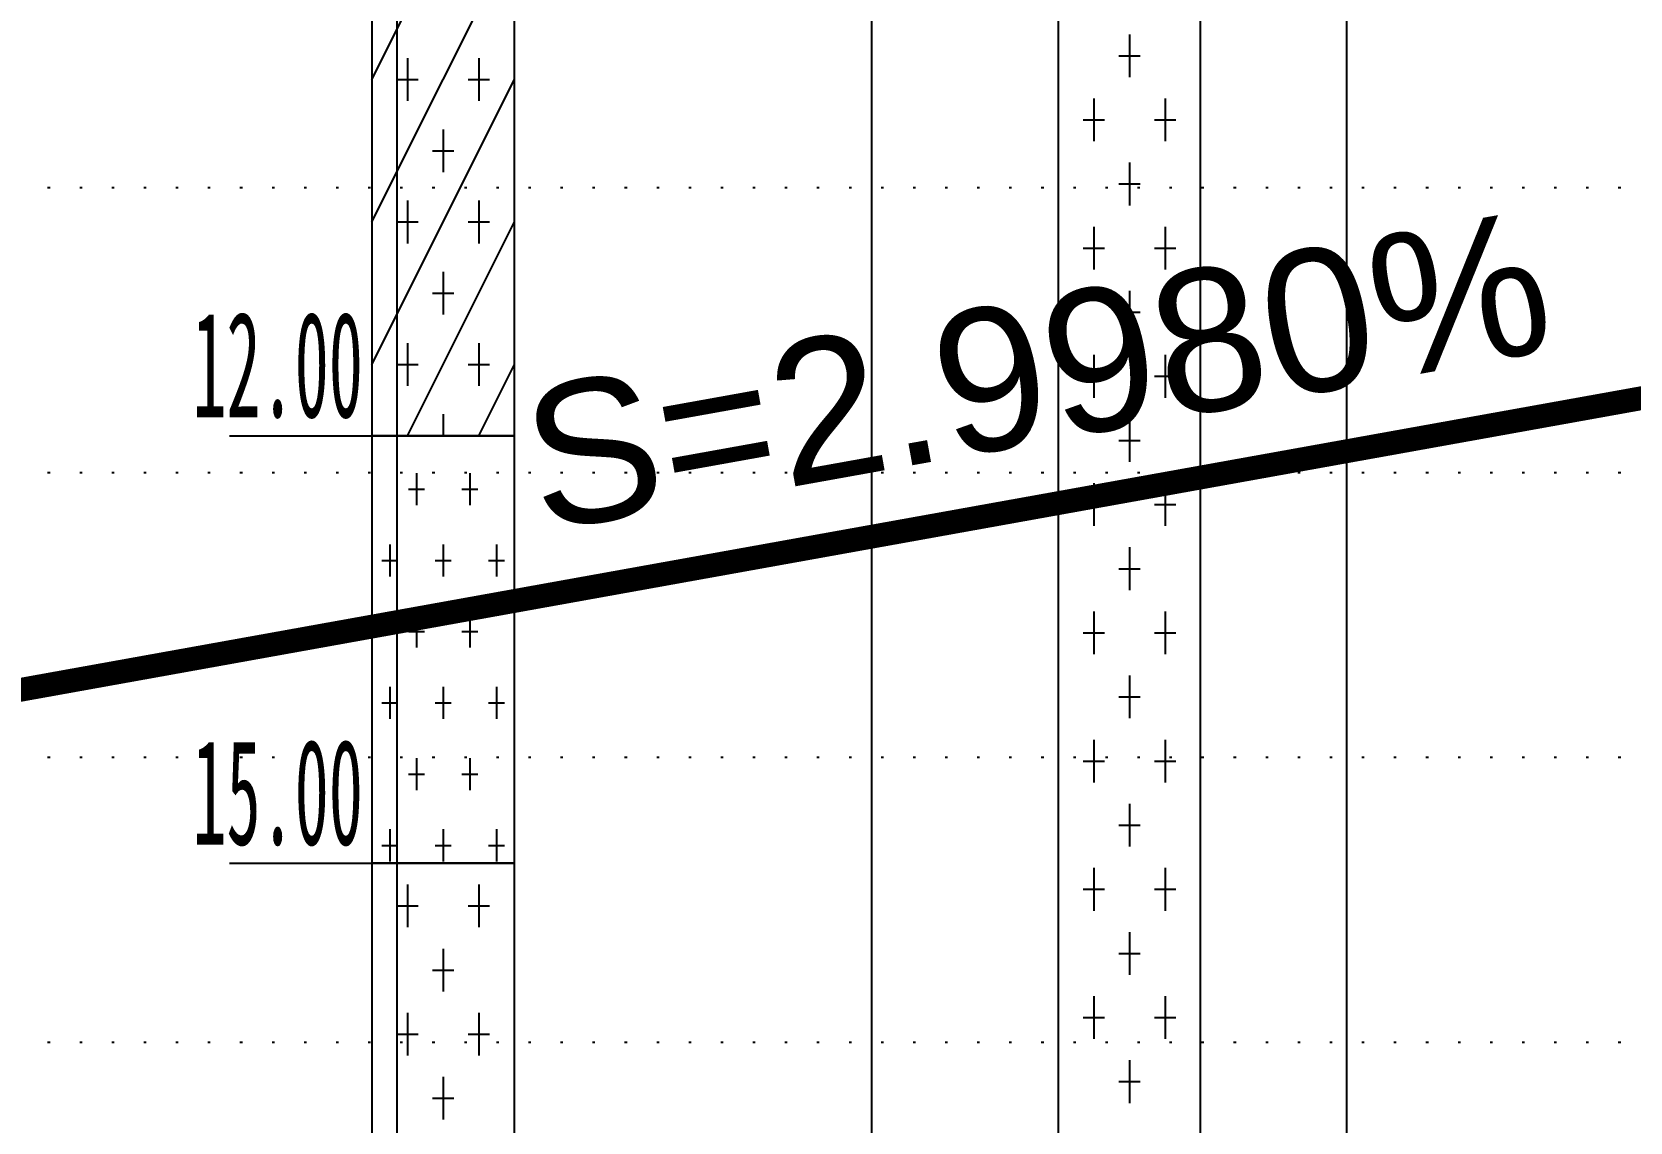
# Model space of a CAD drawing. Header units: millimetres. Extents: x -1499 to 6658, y -12483 to -6008.
# Drawn here: x 1340.8 to 1408.1, y -11120.4 to -11074.5 of the extents above; entities that cross this region are included whole.
import ezdxf
from ezdxf.enums import TextEntityAlignment as Align

# ---------------------------------------------------------------- set-up
doc = ezdxf.new("R2010")
doc.units = ezdxf.units.MM
doc.linetypes.add('A-DOTLN01H', pattern=[0.125, 0, -0.125])
for name, color, linetype in [('CR-GRID', 56, 'A-DOTLN01H'), ('Layer', 7, 'Continuous'), ('수직그리드', 1, 'Continuous'), ('일반제원문자', 3, 'Continuous'), ('종단계획선', 7, 'Continuous')]:
    doc.layers.add(name, color=color, linetype=linetype)
doc.styles.get("Standard").update_dxf_attribs({"font": 'arial.ttf'})
doc.styles.add('굴림체', font='굴림체')

# ---------------------------------------------------------------- blocks, each defined once
blk = doc.blocks.new('TB-4')
at = {"layer": 'Layer'}
for points in [[(-1, -4), (-1, -12), (1, -12), (1, -4), (-1, -4)], [(-1, -9.5), (1, -7.5)], [(-1, -10.5), (1, -8.5)], [(-0.5, -9.35), (-0.5, -9.65)], [(0.5, -9.35), (0.5, -9.65)], [(-1, -11.5), (1, -9.5)], [(-0.65, -9.5), (-0.35, -9.5)], [(0.35, -9.5), (0.65, -9.5)], [(0, -9.85), (0, -10.15)], [(-0.15, -10), (0.15, -10)], [(-0.5, -10.35), (-0.5, -10.65)], [(0.5, -10.35), (0.5, -10.65)], [(-0.65, -10.5), (-0.35, -10.5)], [(-0.5, -12), (1, -10.5)], [(0.35, -10.5), (0.65, -10.5)], [(0, -10.85), (0, -11.15)], [(-0.15, -11), (0.15, -11)], [(-0.5, -11.35), (-0.5, -11.65)], [(0.5, -11.35), (0.5, -11.65)], [(-0.65, -11.5), (-0.35, -11.5)], [(0.35, -11.5), (0.65, -11.5)], [(0.5, -12), (1, -11.5)], [(0, -11.85), (0, -12)], [(-3, -12), (-1, -12)], [(-1, -12), (-1, -15), (1, -15), (1, -12), (-1, -12)], [(-0.15, -12), (0.15, -12)], [(-0.375, -12.2625), (-0.375, -12.4875)], [(0.375, -12.2625), (0.375, -12.4875)], [(-0.4875, -12.375), (-0.2625, -12.375)], [(0.2625, -12.375), (0.4875, -12.375)], [(-0.75, -12.7625), (-0.75, -12.9875)], [(0, -12.7625), (0, -12.9875)], [(0.75, -12.7625), (0.75, -12.9875)], [(-0.8625, -12.875), (-0.6375, -12.875)], [(-0.1125, -12.875), (0.1125, -12.875)], [(0.6375, -12.875), (0.8625, -12.875)], [(-0.375, -13.2625), (-0.375, -13.4875)], [(0.375, -13.2625), (0.375, -13.4875)], [(-0.4875, -13.375), (-0.2625, -13.375)], [(0.2625, -13.375), (0.4875, -13.375)], [(-0.75, -13.7625), (-0.75, -13.9875)], [(0, -13.7625), (0, -13.9875)], [(0.75, -13.7625), (0.75, -13.9875)], [(-0.8625, -13.875), (-0.6375, -13.875)], [(-0.1125, -13.875), (0.1125, -13.875)], [(0.6375, -13.875), (0.8625, -13.875)], [(-0.375, -14.2625), (-0.375, -14.4875)], [(0.375, -14.2625), (0.375, -14.4875)], [(-0.4875, -14.375), (-0.2625, -14.375)], [(0.2625, -14.375), (0.4875, -14.375)], [(-0.75, -14.7625), (-0.75, -14.9875)], [(0, -14.7625), (0, -14.9875)], [(0.75, -14.7625), (0.75, -14.9875)], [(-0.8625, -14.875), (-0.6375, -14.875)], [(-0.1125, -14.875), (0.1125, -14.875)], [(0.6375, -14.875), (0.8625, -14.875)], [(-3, -15), (-1, -15)], [(-1, -15), (-1, -30), (1, -30), (1, -15), (-1, -15)], [(-0.5, -15.15), (-0.5, -15.45)], [(0.5, -15.15), (0.5, -15.45)], [(-0.65, -15.3), (-0.35, -15.3)], [(0.35, -15.3), (0.65, -15.3)], [(0, -15.6), (0, -15.9)], [(-0.15, -15.75), (0.15, -15.75)], [(-0.5, -16.05), (-0.5, -16.35)], [(0.5, -16.05), (0.5, -16.35)], [(-0.65, -16.2), (-0.35, -16.2)], [(0.35, -16.2), (0.65, -16.2)], [(0, -16.5), (0, -16.8)], [(-0.15, -16.65), (0.15, -16.65)]]:
    blk.add_lwpolyline(points, dxfattribs=at)
at = {"layer": 'Layer', "style": '굴림체'}
for s, p in [(' 12.00', (-4, -11.8704)), (' 15.00', (-4, -14.8704))]:
    blk.add_text(s, height=0.74074, dxfattribs=at).set_placement(p)
blk = doc.blocks.new('TB-5')
at = {"layer": 'Layer'}
for points in [[(-1, -12.9), (-1, -27), (1, -27), (1, -12.9), (-1, -12.9)], [(0, -14.4), (0, -14.7)], [(-0.15, -14.55), (0.15, -14.55)], [(-0.5, -14.85), (-0.5, -15.15)], [(0.5, -14.85), (0.5, -15.15)], [(-0.65, -15), (-0.35, -15)], [(0.35, -15), (0.65, -15)], [(0, -15.3), (0, -15.6)], [(-0.15, -15.45), (0.15, -15.45)], [(-0.5, -15.75), (-0.5, -16.05)], [(0.5, -15.75), (0.5, -16.05)], [(-0.65, -15.9), (-0.35, -15.9)], [(0.35, -15.9), (0.65, -15.9)], [(0, -16.2), (0, -16.5)], [(-0.15, -16.35), (0.15, -16.35)], [(-0.5, -16.65), (-0.5, -16.95)], [(0.5, -16.65), (0.5, -16.95)], [(-0.65, -16.8), (-0.35, -16.8)], [(0.35, -16.8), (0.65, -16.8)], [(0, -17.1), (0, -17.4)], [(-0.15, -17.25), (0.15, -17.25)], [(-0.5, -17.55), (-0.5, -17.85)], [(0.5, -17.55), (0.5, -17.85)], [(-0.65, -17.7), (-0.35, -17.7)], [(0.35, -17.7), (0.65, -17.7)], [(0, -18), (0, -18.3)], [(-0.15, -18.15), (0.15, -18.15)], [(-0.5, -18.45), (-0.5, -18.75)], [(0.5, -18.45), (0.5, -18.75)], [(-0.65, -18.6), (-0.35, -18.6)], [(0.35, -18.6), (0.65, -18.6)], [(0, -18.9), (0, -19.2)], [(-0.15, -19.05), (0.15, -19.05)], [(-0.5, -19.35), (-0.5, -19.65)], [(0.5, -19.35), (0.5, -19.65)], [(-0.65, -19.5), (-0.35, -19.5)], [(0.35, -19.5), (0.65, -19.5)], [(0, -19.8), (0, -20.1)], [(-0.15, -19.95), (0.15, -19.95)], [(-0.5, -20.25), (-0.5, -20.55)], [(0.5, -20.25), (0.5, -20.55)], [(-0.65, -20.4), (-0.35, -20.4)], [(0.35, -20.4), (0.65, -20.4)], [(0, -20.7), (0, -21)], [(-0.15, -20.85), (0.15, -20.85)], [(-0.5, -21.15), (-0.5, -21.45)], [(0.5, -21.15), (0.5, -21.45)], [(-0.65, -21.3), (-0.35, -21.3)], [(0.35, -21.3), (0.65, -21.3)], [(0, -21.6), (0, -21.9)], [(-0.15, -21.75), (0.15, -21.75)]]:
    blk.add_lwpolyline(points, dxfattribs=at)

msp = doc.modelspace()

# ---------------------------------------------------------------- linework, layer by layer
at = {"layer": 'CR-GRID', "linetype": 'A-DOTLN01H', "ltscale": 10}
for p, q in [((696.157, -11081.058), (6636.157, -11081.058)), ((696.157, -11105.058), (6636.157, -11105.058)), ((696.157, -11117.058), (5436.157, -11117.058))]:
    msp.add_line(p, q, dxfattribs=at)
at = {"layer": 'CR-GRID', "color": 6, "linetype": 'A-DOTLN01H', "ltscale": 10}
msp.add_line((696.157, -11093.058), (6636.157, -11093.058), dxfattribs=at)
at = {"layer": '수직그리드'}
for p, q in [((1396.157, -10964.664), (1396.157, -11873.058)), ((1356.157, -11015.622), (1356.157, -11873.058)), ((1376.157, -11016.198), (1376.157, -11873.058))]:
    msp.add_line(p, q, dxfattribs=at)
at = {"layer": '종단계획선', "const_width": 1, "flags": 128}
msp.add_lwpolyline([(1246.157, -11119.153), (2761.157, -10846.632)], dxfattribs=at)

# ---------------------------------------------------------------- block references
at = {"xscale": 3, "yscale": 6, "zscale": 3}
for name, p in [('TB-5', (1387.017, -10988.215)), ('TB-4', (1358.117, -11019.515))]:
    msp.add_blockref(name, p, dxfattribs=at)

# ---------------------------------------------------------------- texts
at = {"layer": '일반제원문자'}
msp.add_text('S=2.9980%', height=6, rotation=10.19742, dxfattribs=at).set_placement((1383.657, -11091.72), align=Align.CENTER)

doc.saveas('drawing.dxf')
